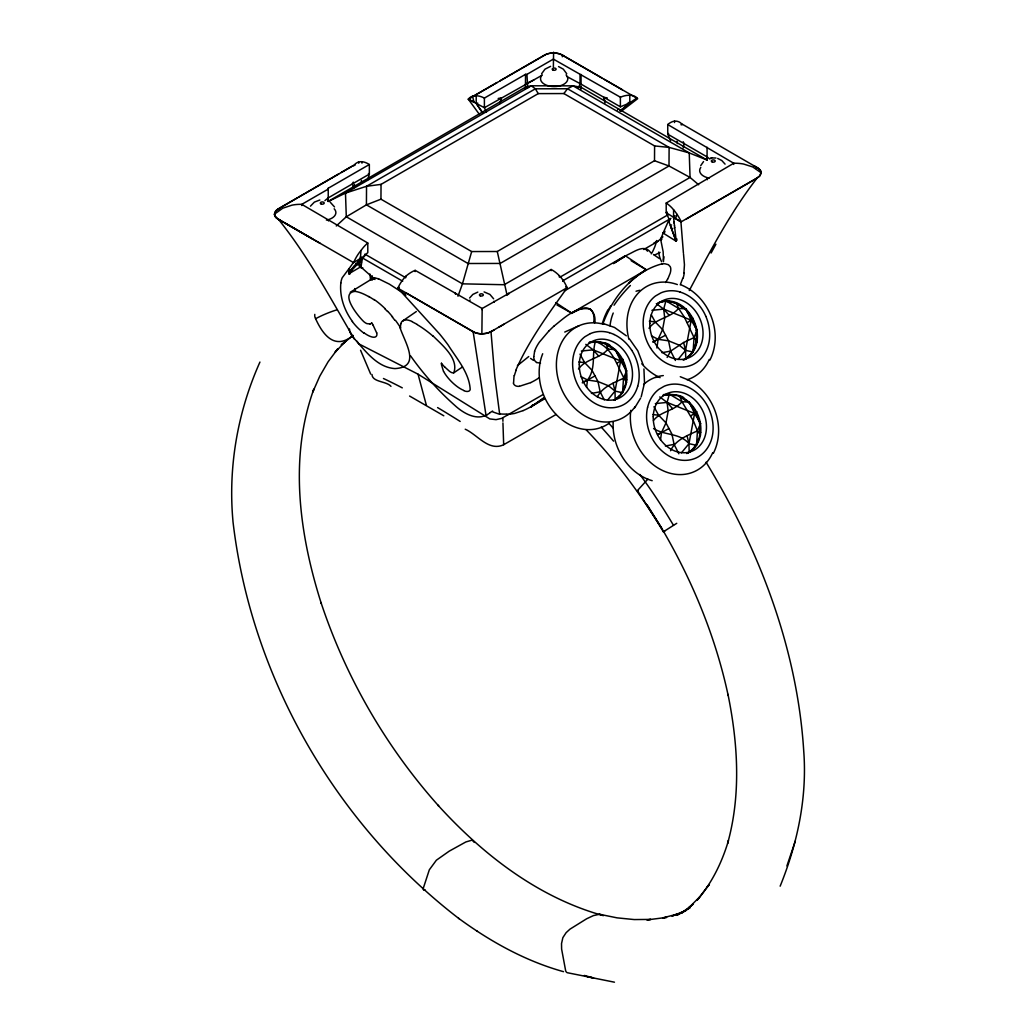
<?xml version="1.0" encoding="UTF-8"?>
<svg xmlns="http://www.w3.org/2000/svg" width="1036" height="1036" viewBox="0 0 1036 1036"><rect width="100%" height="100%" fill="white"/><g stroke="black" fill="none" stroke-linecap="round" stroke-linejoin="round"><path stroke-width="1.5" d="M463.856 390.753A19.58 6.734 44.6 0 0 470.202 389.471C469.295 372.792 456.734 358.624 448.083 344.91A137.658 56.397 40.9 0 0 439.562 333.955L397.85 288.176L398.316 287.153A26.12 15.579 -58.3 0 1 405.736 276.301A26.729 18.039 -52 0 1 415.164 270.344L482.167 308.495L481.87 333.864A12.549 7.252 0 0 1 475.161 332.621A17.599 10.166 0 0 1 472.908 331.507L472.429 331.248M581.054 88.928L581.054 87.283L573.076 85.846L531.326 85.794L525.511 87.153L328.231 201.373L328.231 188.254L369.347 164.517L369.347 174.152L367.625 179.927M280.199 220.305L278.58 219.386A17.651 10.192 0 0 1 276.638 218.104A12.587 7.265 0 0 1 274.501 214.141L282.789 208.184L291.997 205.154A36.532 30.407 0.1 0 1 301.8 204.351L367.793 243.02L367.793 252.654L360.308 259.233L361.007 250.466A26.12 14.569 -61.7 0 0 354.066 261.616L349.171 268.492M628.036 103.652L620.383 106.825L620.383 97.203L553.366 59.104L526.935 74.372L525.511 74.346L525.472 88.772L525.511 87.153L527.842 87.788M328.205 201.36L328.218 197.876L369.334 174.139L368.415 173.556M698.678 184.771L690.054 177.441L668.997 165.98L654.506 160.735L497.28 251.502L471.665 251.554L380.95 199.184L381.041 184.382L538.254 93.616L563.882 93.564L654.597 145.934L669.114 147.41L689.238 152.914L707.07 160.049M654.506 160.735L654.597 145.934M733.747 164.452L733.747 163.248L666.2 203.056L666.2 212.691L680.937 221.963L683.423 253.108M533.812 356.539L534.602 351.411M354.429 185.418L354.441 184.499M357.07 341.284L358.793 343.848L418.039 374.177L489.808 418.92L496.024 419.645L501.657 418.389L542.735 394.755M274.501 214.076L275.874 210.748L279.772 207.99M580.911 85.82L580.833 88.798M626.78 379.823C627.933 366.796 621.613 353.121 610.502 346.102C607.368 339.199 572.519 342.955 599.883 342.204C624.812 346.723 636.985 385.677 614.193 400.194C621.755 396.451 626.158 387.995 626.78 379.823L626.197 380.07M683.281 360.23C712.729 345.791 691.789 293.628 660.657 301.774M700.725 432.4C701.89 419.373 695.57 405.698 684.459 398.679C681.325 391.776 646.477 395.532 673.84 394.781C698.756 399.3 710.942 438.254 688.137 452.771C695.713 449.028 700.103 440.572 700.725 432.4L700.142 432.647M372.092 280.251L372.325 275.9M562.341 56.786L562.418 55.193L637.697 98.653L621.212 111.331M361.318 182.75L361.435 180.406M594.457 321.199L594.366 322.572M621.561 393.188L622.558 392.748L623.504 378.308L626.638 370.823L620.629 360.916L622.701 359.22L621.691 359.66M692.087 352.473L694.858 347.565L696.114 342.307L697.111 341.867L694.042 337.594L683.63 342.502L685.56 350.362L685.728 359.026L684.718 359.466L693.097 352.02L694.042 337.594L697.163 330.096L691.154 320.202L685.91 308.857L678.554 308.391L665.941 300.816L657.782 302.849M695.506 445.765L696.516 445.325L697.461 430.885L700.582 423.4L694.573 413.493L689.328 402.162L681.973 401.683L669.36 394.12L668.35 394.561M696.114 342.307C700.219 323.452 685.262 300.595 664.931 301.256M400.077 327.803C405.076 342.968 421.587 367.016 394.975 368.596C376.236 367.366 364.568 349.533 352.758 337.024A25.162 23.854 66.4 0 1 349.857 331.805M663.506 261.681L663.144 251.709L660.683 239.42M663.338 260.334L663.959 256.747M594.599 323.025C596.477 315.669 591.53 305.594 582.659 308.417M692.229 318.946L693.239 318.505L691.154 320.202L685.56 350.362L678.01 359.531M695.648 412.237L696.645 411.797L694.573 413.493L688.979 443.667L689.147 452.331L686.7 453.535M362.056 259.842L361.098 266.589L348.938 273.737L349.365 270.072M357.562 264.128L348.99 273.206M348.588 272.015L348.938 273.737L349.495 269.036M349.3 270.616L349.43 269.554M586.583 387.257L587.541 380.018L598.005 381.559L608.598 385.819L615.021 391.09L622.558 392.748M656.928 347.992L658.08 339.303L662.574 329.577L664.736 317.961L663.675 309.104L665.941 300.816M660.528 439.834L661.499 432.595L665.993 422.882L668.155 411.266L667.093 402.408L669.36 394.12M340.831 282.996C339.458 296.684 344.405 310.58 352.486 321.523M683.877 273.349L684.446 264.75L683.514 253.872M667.262 212.069L666.2 212.691L669.191 219.373L663.118 233.061L676.249 241.297L676.689 238.63M683.229 147.915L684.174 143.667L683.19 141.751M780.147 886.181C797.565 843.265 807.316 797.137 803.703 750.712L803.651 749.792C796.943 647.409 758.987 549.313 706.073 462.211M661.913 239.186L660.864 240.093L661.693 236.868M514.05 375.692L513.571 382.97M602.745 323.815L602.939 323.051M499.844 103.587L501.087 99.055M625.576 383.022L626.586 382.582C617.262 368.168 613.908 347.695 595.402 341.543C591.504 354.157 596.347 368.415 587.529 379.992L582.245 382.776L587.541 380.018M501.023 99.301L501.424 97.889L498.199 98.459M603.03 323.569C612.6 297.047 633.579 271.484 661.615 263.96A49.715 18.739 -47.2 0 1 662.172 263.895M471.665 251.554L462.457 283.838L457.977 296.231M682.776 278.283L680.251 284.796M786.907 865.915L795.272 841.141M641.206 396.827L644.509 382.906L643.926 368.958M400.725 323.711L401.437 322.248A41.479 13.805 46.8 0 1 403.237 320.538M348.938 273.737L354.895 265.333M578.528 87.827L579.94 84.058L580.95 84.071L620.383 106.825M677.078 214.413L675.537 218.622L681.248 221.924A26.107 14.543 59.4 0 0 677.078 214.413A26.133 14.556 61.7 0 0 673.581 209.725A26.185 14.297 62.4 0 0 666.2 203.056M661.214 238.021L663.079 233.165M515.76 370.422C528.736 340.481 548.407 314.076 567.223 287.619L565.734 286.83M259.945 362.056C237.749 411.629 228.049 466.498 232.919 520.642L232.983 521.6C250.971 676.34 335.068 823.296 458.521 918.259L459.259 918.777M562.652 281.287L563.079 280.238A26.133 15.605 58.3 0 0 559.336 275.68A26.185 15.89 57.4 0 0 551.152 269.477L482.167 308.495L482.167 309.699M541.608 73.763L545.001 69.166L550.608 66.343M700.725 165.631L703.535 161.59M640.598 398.148L634.718 407.821M709.919 360.062C723.788 332.854 709.077 296.141 680.976 284.835M713.338 453.354C726.314 427.829 714.257 393.758 689.277 380.484M372.002 374.501C372.196 382.258 386.674 381.118 390.973 386.35M667.715 279.228L670.214 273.128A23.491 8.961 -48.5 0 0 670.201 266.615L668.375 264.685L664.97 263.779A47.255 17.871 -47.4 0 0 662.121 263.96M689.264 290.572C709.777 251.826 730.212 212.73 757.174 177.959A12.652 7.304 0 0 0 757.238 167.612M608.326 309.958L610.709 305.762M349.831 271.717L350.751 270.176M353.302 182.116L352.305 183.981L353.872 187.866M711.084 253.043L715.902 244.237M676.935 240.054L676.029 240.74M597.319 396.892C602.279 387.075 613.934 382.66 623.504 378.308M667.145 357.446L670.668 351.087L683.63 342.502M670.564 450.738C675.278 440.093 687.438 435.418 697.461 430.885L700.53 435.159L699.533 435.599M360.826 258.404L361.81 259.518M707.005 887.425L709.388 884.317L697.254 900.038C712.004 882.879 722.027 862.224 728.45 840.623L727.648 843.278C741.167 794.729 737.917 743.2 727.958 694.301L728.191 695.544C715.513 636.311 691.983 579.733 661.318 527.609L647.267 504.998M310.463 206.151L314.361 202.111L319.839 200.013M469.593 298.018L472.856 294.418L477.816 292.1M651.281 253.859L651.722 253.185A38.617 28.257 80.2 0 0 653.276 250.272L654.622 247.241A40.21 29.293 80.5 0 0 656.617 240.533M360.269 259.311L357.109 263.092M360.256 259.324L359.233 260.709M350.906 269.93L354.351 265.889M624.863 256.384L625.317 255.75L646.322 269.826L631.157 260.722M756.345 168.79L757.187 167.638L681.52 123.737A26.12 14.556 -61.6 0 0 674.54 121.108A26.729 12.976 -68.5 0 0 667.741 124.501L667.741 134.175L670.616 140.637M563.882 93.564L567.508 88.746L573.076 85.846L689.238 152.914L690.054 177.441L504.208 284.732L462.457 283.838L346.296 216.783L345.48 193.097L531.326 85.794L535.353 88.811L538.254 93.616M673.646 218.013L674.294 216.524A183.333 105.84 0 0 0 674.993 215.643M358.987 261.007L356.967 263.235M607.472 400.259L615.021 391.09L620.629 360.916L616.77 363.377M681.429 452.836L688.979 443.667L687.036 435.793M586.13 429.798C615.811 460.567 641.504 495.078 663.364 531.792L676.741 523.322M671.898 229.824L672.804 228.244M351.346 270.966L350.375 272.067A157.964 47.358 40.5 0 0 349.728 274.346M664.827 231.183L663.118 233.061L664.827 232.09M361.888 259.44L360.528 260.917M618.596 108.78L617.495 109.958M359.505 262.03L360.657 260.787M357.459 264.232L359.621 261.901M364.724 255.996L362.717 258.119M578.476 368.997C585.69 358.806 600.103 358.78 608.028 349.106L615.371 349.585L620.616 360.904L622.701 359.22M649.002 328.282C656.228 318.078 670.642 318.065 678.554 308.391L676.327 302.654L675.317 303.108M653.457 420.512C660.67 411.175 674.449 411.059 681.973 401.683L679.745 395.959L678.735 396.399M528.723 356.552L517.417 365.643M348.951 268.725L342.217 277.752A137.658 41.116 50.2 0 0 340.818 282.983M549.197 330.613L539.393 342.126A23.491 9.479 -46.7 0 0 534.563 351.437M355.102 265.112L355.995 264.232M699.688 896.878L688.798 907.795L693.382 903.975L681.39 913.182L690.002 907.743L676.974 915.189L685.987 910.45L671.963 916.122L677.583 914.05L662.639 917.909L666.627 917.391L646.878 919.929L650.789 919.411L634.252 919.567L617.106 917.857L599.468 914.27L593.408 915.604L586.622 918.79L569.994 929.137L566.109 932.685L562.859 937.658L561.525 943.589L561.616 949.08L565.604 970.512A4.027 2.862 -75.8 0 0 567.43 972.739L593.55 977.945A394.923 228.011 60 0 1 584.382 975.433M647.863 479.163L637.347 490.675A12.212 1.463 -34.9 0 0 637.969 490.792L638.254 490.714M628.684 283.411L630.846 281.378A39.873 14.245 -45.7 0 1 641.893 272.455M336.273 225.965L346.296 216.783L366.42 204.843L380.95 199.184M355.801 291.323C338.617 292.294 358.106 316.356 363.856 321.704A6.954 2.383 44.5 0 0 366.912 323.633L370.033 323.944M554.001 326.094C564.219 318.078 575.886 306.216 589.872 309.013M643.783 249.508L657.743 241.44L662.91 236.843M620.188 110.735C625.757 106.682 632.258 100.35 637.218 98.135A26.12 15.579 -58.3 0 0 629.81 95.273A26.729 17.457 -50.2 0 0 620.383 97.229M627.661 104.791L629.797 102.914L629.797 95.273M627.298 105.102L623.789 107.964M668.583 133.489L667.741 134.175L707.174 156.941L707.238 160.14L580.872 87.179L578.761 87.179M687.295 322.662L693.239 318.505M690.714 415.954L696.645 411.797M353.069 335.47L341.22 344.897L345.869 341.038L335.133 352.188L337.671 348.964L328.101 361.797L319.787 376.172L312.794 391.984L313.817 389.16C288.746 458.443 299.508 535.003 321.341 603.625L320.979 602.499C345.804 677.402 386.117 747.137 438.694 805.982L437.969 805.192C482.854 854.635 538.254 897.603 603.379 915.656M354.571 339.342C330.484 298.51 308.184 256.242 278.347 219.192L353.626 262.652L361.435 257.757M543.913 397.837L530.82 406.811M622.597 108.897L619.929 110.93M492.618 411.02L490.067 412.639M402.603 321.018L416.33 311.538M445.001 367.223L449.572 371.367A6.954 2.344 45.1 0 0 452.382 372.805L453.755 372.83L462.47 366.964M641.854 272.623L644.029 271.212M615.073 262.665L615.98 262.069M616.718 261.577L617.974 260.774M618.337 260.541L618.997 260.127M350.246 292.243L373.75 277.816M680.989 124.747L681.908 124.178L681.986 124.864M619.994 259.505L621.056 258.858M670.732 226.625L670.37 225.641L671.587 224.916M361.603 262.069L356.785 264.97L355.685 263.481M487.088 414.633L486.752 414.827A25.162 3.471 -45 0 0 489.652 413.131M280.264 207.705L338.694 173.918M492.696 330.73L487.749 333.074L481.986 333.864M755.438 179.034L686.454 218.92M571.717 312.963L646.153 269.93M530.652 406.915L544.677 398.782M341.297 172.416L354.286 164.905A26.107 15.242 61.8 0 1 358.469 162.108A26.133 14.556 61.7 0 1 361.965 161.733A26.185 14.336 62.5 0 1 369.334 164.504M470.991 97.526L496.995 82.53M499.598 81.028L532.763 61.914M297.708 197.721L278.373 208.883L279.215 209.958M298.718 197.125L304.843 193.59M305.866 193.007L311.978 189.471M313.001 188.889L319.127 185.353M320.137 184.758L326.767 180.937M327.285 180.64L331.87 177.985M332.388 177.7L333.916 176.806M334.421 176.521L351.334 166.744M352.149 166.278L355.063 165.151M479.292 114.258L468.324 99.21L469.955 98.265M470.771 97.798L471.587 97.332M472.39 96.853L477.285 94.03M478.101 93.564L478.917 93.098M479.733 92.618L486.454 88.733M486.972 88.448L493.602 84.615M494.107 84.317L498.704 81.676M499.715 81.08L505.84 77.545M506.863 76.962L512.975 73.427M513.998 72.844L518.078 70.487M519.101 69.891L520.124 69.308M521.134 68.713L540.106 57.77M540.986 57.252L545.493 54.636M472.468 96.283L474.112 102.331L468.401 99.029A26.107 14.892 58.3 0 1 472.468 96.283A26.133 15.605 58.2 0 1 476.21 95.765A26.185 15.864 57.3 0 1 484.395 98.083L525.511 74.346M541.556 75.55L484.395 107.718L468.324 99.21M324.916 200.621L328.231 197.889L328.218 198.718M533.877 79.979L525.511 83.981M560.398 276.923L668.259 214.659M563.195 280.562L670.939 218.363M755.607 178.93L759.66 176.081L761.033 172.753A12.587 7.265 0 0 0 758.87 168.739A17.651 10.192 0 0 0 756.94 167.456L756.656 167.327M473.076 331.675A12.652 7.304 0 0 0 491.025 331.649L567.223 287.619M680.937 221.963L757.174 177.959M564.413 290.922L625.317 255.75M465.229 429.215C477.363 434.576 488.746 451.787 503.677 444.729L556.073 414.478M533.423 61.538L544.47 55.167A12.652 7.304 0 0 1 562.47 55.154M492.851 330.639L494.159 329.888M498.873 327.169L504.079 324.164M670.15 219.826L668.647 220.875M669.385 220.254L668.596 220.707L669.191 222.39M352.965 335.612C334.861 350.285 323.051 335.159 315.591 318.674A5.892 4.804 62.1 0 1 314.802 314.374M486.674 414.866C476.12 420.771 462.962 412.963 454.778 405.361C438.215 390.663 423.361 373.957 410.593 355.892M664.814 531.041L663.364 531.792M693.097 352.02L685.56 350.362L679.124 345.105L668.544 340.831L658.08 339.303L652.784 342.061L665.552 335.211L662.574 329.577L655.179 321.885L651.294 314.84M579.979 354.157L584.641 362.613L592.035 370.305L595.027 375.938L587.554 380.005L580.95 376.638M661.512 432.582L668.971 428.515L665.993 422.882L658.598 415.19L653.936 406.734M399.326 287.386L397.85 288.176L473.128 331.649L486.001 415.216M530.73 382.634L519.386 386.311M654.402 255.141L660.049 252.421M590.326 333.618L584.887 336.752A39.472 32.168 66.2 0 0 573.646 354.765A37.814 30.808 66.2 0 0 572.779 360.062A39.886 32.505 66.2 0 0 576.469 382.219A37.646 30.679 66.2 0 0 580.056 388.992A39.873 32.492 66.2 0 0 596.101 404.014A37.646 30.679 66.2 0 0 602.473 406.604A39.86 32.479 66.2 0 0 621.458 405.685A37.697 30.73 66.2 0 0 626.897 402.564A39.86 32.479 66.2 0 0 637.71 386.26M564.75 332.051L579.111 325.705M594.392 341.984L595.402 341.543M604.791 343.822L605.788 343.382L608.028 349.106M684.9 309.311L685.91 308.857M614.374 350.026L615.371 349.585M696.166 330.536L697.163 330.096M625.627 371.264L626.638 370.823M655.736 377.531L657.886 376.586M688.318 402.603L689.328 402.162M699.585 423.841L700.582 423.4M374.268 279.202L373.18 278.257L374.462 277.765M546.037 54.39L548.627 53.535M403.302 320.603L404.545 320.202M627.453 103.898L629.797 102.914A173.556 100.194 0 0 0 628.23 102.486M523.128 410.606L514.504 413.468L506.643 414.659M654.027 242.877L657.743 241.44M578.412 309.699L579.888 309.155M453.755 372.83C459.116 358.87 442.217 345.13 432.97 335.884M477.738 103.043L476.21 103.458L476.21 95.765M661.952 352.706L670.668 351.087L675.446 360.476M591.426 393.421L600.129 391.802L604.221 399.857M665.371 445.998L674.086 444.379L678.852 453.781M549.481 53.354L551.722 53.043M711.473 157.899L715.98 158.029M710.579 158.029L711.654 157.873M358.896 265.695L361.435 267.961L362.781 267.78M381.041 184.382L366.537 186.286L345.48 193.097L328.205 201.515M651.903 310.321L663.675 309.104L691.142 320.176M581.364 351.036L593.136 349.831L620.616 360.904M655.322 403.613L667.093 402.408L694.56 413.481M540.52 363.17L536.674 362.522M508.598 293.227L508.598 294.431M567.158 76.69L581.054 84.123L581.054 74.488M525.511 87.153L528.684 87.153M576.288 87.27L581.054 87.283M455.451 293.097L455.503 294.302M423.879 889.807L425.019 889.859M649.326 321.251L655.179 321.885M578.8 361.978L584.641 362.613M652.745 414.555L658.598 415.19M599.468 914.27L602.214 914.905M607.251 97.915L603.949 97.345L604.532 100.44M587.257 976.728L614.465 982.193M484.084 291.919L489.899 294.418L493.628 298.808M696.516 445.325L688.979 443.667C679.888 432.776 664.568 435.625 653.574 428.541M602.149 323.18L614.49 327.441L626.34 335.819M563.545 971.677C525.394 961.084 490.339 941.53 458.521 918.259M558.546 66.563L563.325 69.166L566.731 73.763M717.676 158.43L721.794 160.528L725.07 164.128M680.276 376.715L688.435 380.018M378.127 278.593L389.381 284.136L402.382 292.566M412.134 321.769L417.21 324.397M349.728 329.318L348.977 328.956L349.909 331.779M492.773 411.901L499.676 414.322L494.794 376.715L490.986 331.637M651.476 335.91L658.067 339.277M409.583 396.037L443.796 415.786M556.967 304.972L571.548 313.053L555.723 302.603M359.621 265.747L361.435 267.961M756.332 167.146L755.348 166.524M279.552 219.943L278.554 219.308A17.599 10.166 0 0 1 276.625 218.026A12.549 7.252 0 0 1 274.501 214.141M564.84 56.527L562.626 55.309A17.599 10.166 0 0 0 560.398 54.183A12.549 7.252 0 0 0 554.558 53.004M667.741 124.54L733.747 163.248M707.07 156.876L709.841 159.065M364.879 254.131L405.477 277.57M360.67 256.954L402.68 281.209M279.849 220.046L281.455 220.979M281.481 221.056L320.228 243.382M285.47 223.297L312.483 238.902M405.555 292.631L472.623 331.416M565.319 56.812L601.748 77.881M622.286 89.756L604.312 79.371M754.078 165.851L755.05 166.407M368.829 296.477L374.229 299.883M564.193 56.164L562.911 55.413M471.341 330.678L472.118 331.054M650.686 252.577C644.509 243.836 634.835 251.554 627.868 254.662A39.316 6.566 -36.7 0 0 613.454 263.61M530.574 358.404L533.527 360.411M659.362 258.56L653.496 254.519M330.147 202.111L334.511 206.941M476.599 930.859L477.389 931.416M645.363 248.847L647.565 251.204M402.615 292.735L403.561 293.421M404.027 293.758L405.905 295.156M656.332 303.613L663.675 309.104L669.23 315.371M659.751 396.917L667.093 402.408L672.649 408.663M585.806 344.34L593.136 349.831L598.704 356.086M359.479 265.786L374.993 279.487M384.991 308.909L387.464 311.46M629.616 339.16L637.813 350.841L642.955 364.284M392.255 316.938L394.923 320.357M359.829 264.879L361.124 266.666L359.596 264.543M359.103 263.869L358.132 262.522M480.471 109.674L482.595 112.73M481.96 111.81L480.963 110.386M480.678 109.971L478.502 106.812M480.044 109.039L477.894 105.931M478.127 106.255L476.547 103.95M477.777 105.763L477.337 105.102M637.541 490.818L661.564 527.997M678.554 308.391L684.317 317.029L694.042 337.594M681.973 401.683L693.706 421.587L697.461 430.885M373.193 325.395L376.612 332.763M665.552 335.211L668.544 340.831L670.668 351.087M668.971 428.515L671.963 434.136L674.086 444.379M595.027 375.938L598.005 381.559L600.129 391.802M443.486 371.367L441.504 364.84M354.662 288.565L355.296 289.938M370.681 374.074L360.554 350.233M486.441 112.315L484.395 107.718L484.395 98.083M676.197 240.844L674.319 236.273M675.873 240.313L675.122 238.371M674.954 237.956L674.009 235.444M674.112 235.716L671.807 229.565M673.478 234.045L673.905 235.159M672.908 232.504L673.27 233.488M672.442 231.274L672.714 231.999M671.768 229.448L670.978 227.324M671.587 228.969L671.263 228.075M671.082 227.609L670.68 226.483M670.37 225.641L669.139 222.248M426.405 405.361L418.039 374.177M507.122 295.377L497.28 251.502M358.469 162.108L358.754 163.248M474.307 842.423L472.157 840.105L465.85 841.957L449.21 851.165L436.376 860.204L429.318 869.813L423.271 888.331A4.027 1.606 -47.9 0 0 423.841 889.846M613.092 383.216L615.021 391.09L615.19 399.754M527.7 87.141L526.935 74.372M677.427 143.603L677.168 142.398M676.922 141.233L677.078 141.971M604.04 97.785L604.376 99.573M604.532 100.44L604.946 103.043M370.59 280.29L369.904 274.009M553.6 52.176L553.366 66.926M676.249 241.297L674.656 227.298M674.475 225.693L674.695 227.57M674.514 225.952L674.203 223.232M674.06 221.872L674.229 223.362M674.099 222.183L673.711 218.622M673.633 217.948L673.737 218.894M503.677 444.729L502.939 422.921M502.861 418.466L502.926 421.263M707.225 160.153L707.174 156.941M328.231 188.254L328.231 189.096L301.8 204.351L301.8 205.555M707.303 178.503L707.303 179.707M707.07 147.254L707.083 157.472M674.54 121.095L674.54 122.533M673.581 209.725L673.581 217.405M580.03 74.501L580.03 84.123M559.336 275.68L559.336 277.117M551.139 269.477L551.139 270.681M415.164 270.37L415.164 271.574M405.736 276.288L405.736 277.726M361.965 161.733L361.965 163.17M328.464 219.749L328.464 220.953M383.45 378.503A281.106 51.373 37.4 0 1 402.292 387.865M437.593 407.588A281.106 50.855 37.6 0 1 460.165 421.445M571.522 313.481A42.359 14.828 -45.2 0 1 577.492 310.424M589.963 308.883A57.64 20.901 -53.2 0 1 593.9 321.587M580.121 309A39.485 13.869 -45.4 0 1 582.724 308.327M532.608 404.7A10.205 6.617 7.4 0 1 531.274 407.019M644.107 270.914A45.636 17.133 -46.5 0 1 646.257 269.632M614.05 305.206A51.593 19.179 -45.7 0 1 630.393 285.496M602.486 323.258A58.935 27.571 -44.3 0 1 607.782 310.062M621.73 258.443A39.329 5.905 -36.2 0 1 624.164 257.019M588.862 343.007A31.404 25.589 66.2 0 1 601.864 342.994M607.251 345.169A31.404 25.589 66.2 0 1 612.25 348.472M616.575 352.628A31.404 25.589 66.2 0 1 620.072 357.329M622.714 362.302A31.404 25.589 66.2 0 1 624.669 367.884M625.744 373.918A31.404 25.589 66.2 0 1 625.77 380.095M624.682 386.014A31.404 25.589 66.2 0 1 622.519 391.31M619.515 395.687A31.404 25.589 66.2 0 1 615.902 399.028M609.44 422.999A51.023 41.582 66.2 0 1 556.177 414.491A51.023 41.582 66.2 0 1 542.696 353.742M635.133 406.604A51.023 41.582 66.2 0 1 581.274 413.636A51.023 41.582 66.2 0 1 557.925 352.227A51.023 41.582 66.2 0 1 603.858 324.333M590.455 333.566A39.472 32.168 66.2 0 1 609.427 332.66M637.723 386.26A37.646 30.679 66.2 0 0 639.018 379.254A39.873 32.492 66.2 0 0 635.314 357.096A37.646 30.679 66.2 0 0 631.727 350.31M614.128 334.524A39.782 32.414 66.2 0 1 631.714 350.323M609.31 332.698A37.814 30.808 66.2 0 1 614.128 334.511M662.82 395.584A31.404 25.589 66.2 0 1 675.809 395.571M681.196 397.746A31.404 25.589 66.2 0 1 686.195 401.049M690.533 405.205A31.404 25.589 66.2 0 1 694.016 409.906M696.658 414.879A31.404 25.589 66.2 0 1 698.614 420.461M699.701 426.495A31.404 25.589 66.2 0 1 699.727 432.672M698.627 438.591A31.404 25.589 66.2 0 1 689.859 451.605M652.175 480.691A51.023 41.582 66.2 0 1 613.221 421.639M712.729 452.693A51.023 41.582 66.2 0 1 661.02 469.735A51.023 41.582 66.2 0 1 630.82 410.321M643.563 384.511A51.023 41.582 66.2 0 1 663.299 375.576M647.604 407.342A39.472 32.168 66.2 0 1 658.857 389.342L664.283 386.195A39.472 32.168 66.2 0 1 683.255 385.301A37.814 30.808 66.2 0 1 688.072 387.088A39.782 32.414 66.2 0 1 705.658 402.9A37.646 30.679 66.2 0 1 709.272 409.66A39.873 32.492 66.2 0 1 712.949 431.831A37.646 30.679 66.2 0 1 711.667 438.837A39.86 32.479 66.2 0 1 700.841 455.128A37.697 30.73 66.2 0 1 695.415 458.275A39.86 32.479 66.2 0 1 676.43 459.168A37.646 30.679 66.2 0 1 670.046 456.604A39.873 32.492 66.2 0 1 654.014 441.569A37.646 30.679 66.2 0 1 650.414 434.796A39.886 32.505 66.2 0 1 646.749 412.639A37.814 30.808 66.2 0 1 647.578 407.329M659.401 302.279A31.404 25.589 66.2 0 1 682.776 307.744M687.114 311.914A31.404 25.589 66.2 0 1 690.598 316.602M693.239 321.587A31.404 25.589 66.2 0 1 695.195 327.156M696.283 333.204A31.404 25.589 66.2 0 1 686.441 358.301M610.01 325.861A51.023 41.582 66.2 0 1 613.221 313.027M636.039 291.245A51.023 41.582 66.2 0 1 639.924 290.287M709.31 359.388A51.023 41.582 66.2 0 1 687.101 379.759M660.1 377.635A51.023 41.582 66.2 0 1 641.815 363.817M628.93 339.329A51.023 41.582 66.2 0 1 677.35 284.563M679.966 291.932A39.472 32.168 66.2 0 0 660.994 292.838L655.425 296.024A39.472 32.168 66.2 0 0 644.185 314.037A37.814 30.808 66.2 0 0 643.317 319.347A39.886 32.505 66.2 0 0 647.008 341.491A37.646 30.679 66.2 0 0 650.595 348.277M650.595 348.264A39.873 32.492 66.2 0 0 666.627 363.299A37.646 30.679 66.2 0 0 673.012 365.889A39.86 32.479 66.2 0 0 691.996 364.97A37.697 30.73 66.2 0 0 697.435 361.849A39.86 32.479 66.2 0 0 708.235 345.532A37.646 30.679 66.2 0 0 709.543 338.526A39.873 32.492 66.2 0 0 705.853 316.368M705.853 316.368A37.646 30.679 66.2 0 0 702.266 309.583A39.782 32.414 66.2 0 0 684.654 293.797A37.814 30.808 66.2 0 0 679.849 291.984M601.217 427.078A364.918 210.774 60 0 1 613.571 441.142M639.86 474.436A364.918 210.774 60 0 1 673.478 525.317M609.026 423.478A370.733 214.141 60 0 1 612.911 427.842M315.604 318.7A364.918 210.8 60 0 1 336.622 309.919M372.507 279.189A23.673 1.204 -32.1 0 1 373.206 278.697M361.007 258.094A173.944 100.427 0 0 1 360.282 257.187M371.782 322.973A48.912 17.625 44 0 1 373.323 325.433M371.652 322.921A31.3 10.774 44.5 0 1 370.085 323.996M278.296 219.218A12.652 7.304 0 0 1 278.334 208.858M376.806 332.893A19.024 6.617 44.8 0 1 363.843 332.737M363.908 333.126A19.58 6.617 45.1 0 1 352.279 321.497M373.141 278.231A38.811 5.581 35.5 0 1 378.619 279.008M395.493 320.383A62.963 24.877 43 0 1 400.66 327.946M400.44 328.127A62.963 20.565 48.7 0 1 400.906 323.892M387.736 311.331A41.479 15.242 43.9 0 1 392.592 316.925M374.151 299.521A29.396 9.984 44.2 0 1 385.198 308.741M355.944 291.517A44.859 14.413 43.9 0 1 368.958 296.775M361.02 250.505A26.729 12.406 -66.7 0 1 367.793 243.071M334.175 208.78A13.623 7.874 0 0 1 326.392 220.098M469.463 300.647A13.623 7.874 0 0 1 470.15 300.013M493.887 301.346A13.623 7.874 0 0 1 494.366 302.085M563.079 280.238A26.107 15.605 60.6 0 1 567.145 287.801M441.582 364.892A48.912 16.304 46.3 0 1 441.504 363.273M444.91 367.275A31.3 10.515 45.2 0 1 441.336 363.235M507.057 413.999A99.521 41.531 -46.7 0 1 500.012 413.869M544.017 397.798A69.049 30.679 -50.5 0 1 523.141 410.593M554.001 326.107A49.715 19.114 -46.6 0 0 553.237 326.793A47.255 18.311 -46.6 0 0 549.248 330.691M536.674 362.509A32.971 13.313 -46.6 0 1 533.708 356.617M463.61 390.326A19.024 6.501 45.3 0 1 443.602 371.419M539.031 377.829A47.915 20.047 -49.2 0 1 530.756 382.569M519.386 386.311A25.835 10.58 -48.5 0 1 513.338 383.19M514.426 375.485A53.315 22.157 -47.3 0 1 516.187 370.228M404.428 320.072A29.396 9.712 44.9 0 1 411.927 321.406M417.327 324.708A44.859 14.426 43.9 0 1 432.918 336.078M667.417 279.331A32.971 12.561 -48.5 0 1 665.656 282.556M661.654 261.771A19.024 14.141 80.9 0 1 658.715 252.033M684.213 273.115A53.315 20.992 -49.2 0 1 683.19 278.024M733.747 163.248A36.532 29.228 0.1 0 1 743.537 164.025L752.745 166.951L761.033 172.688A12.549 7.252 0 0 0 758.883 168.816M709.155 178.075A13.623 7.874 0 0 1 700.776 167.456M566.083 74.89A13.623 7.874 0 0 1 554.156 86.584A13.623 7.874 0 0 1 542.242 74.89M366.537 186.286L366.42 204.843L468.026 263.507L500.181 263.442L668.997 165.98L669.114 147.41L567.508 88.746L535.353 88.811L366.537 186.286M661.486 432.569L657.523 434.654L661.499 432.595M579.279 364.18A31.404 25.589 66.2 0 0 618.531 398.407A31.404 25.589 66.2 0 0 619.865 346.387A31.404 25.589 66.2 0 0 579.279 364.18M653.237 416.757A31.404 25.589 66.2 0 0 692.488 450.984A31.404 25.589 66.2 0 0 693.822 398.964A31.404 25.589 66.2 0 0 653.237 416.757M649.818 323.465A31.404 25.589 66.2 0 0 689.069 357.679A31.404 25.589 66.2 0 0 690.403 305.659A31.404 25.589 66.2 0 0 649.818 323.465M321.199 204.001A1.942 1.127 0 0 0 324.203 203.121A1.942 1.127 0 0 0 321.367 202.059A1.942 1.127 0 0 0 321.199 204.001M480.315 295.869A1.942 1.127 0 0 0 483.32 294.988A1.942 1.127 0 0 0 480.484 293.926A1.942 1.127 0 0 0 480.315 295.869M712.315 162.017A1.942 1.127 0 0 0 715.228 161.033A1.942 1.127 0 0 0 712.315 160.062A1.942 1.127 0 0 0 712.315 162.017M553.185 70.15A1.942 1.127 0 0 0 556.112 69.166A1.942 1.127 0 0 0 553.185 68.195A1.942 1.127 0 0 0 553.185 70.15"/></g></svg>
